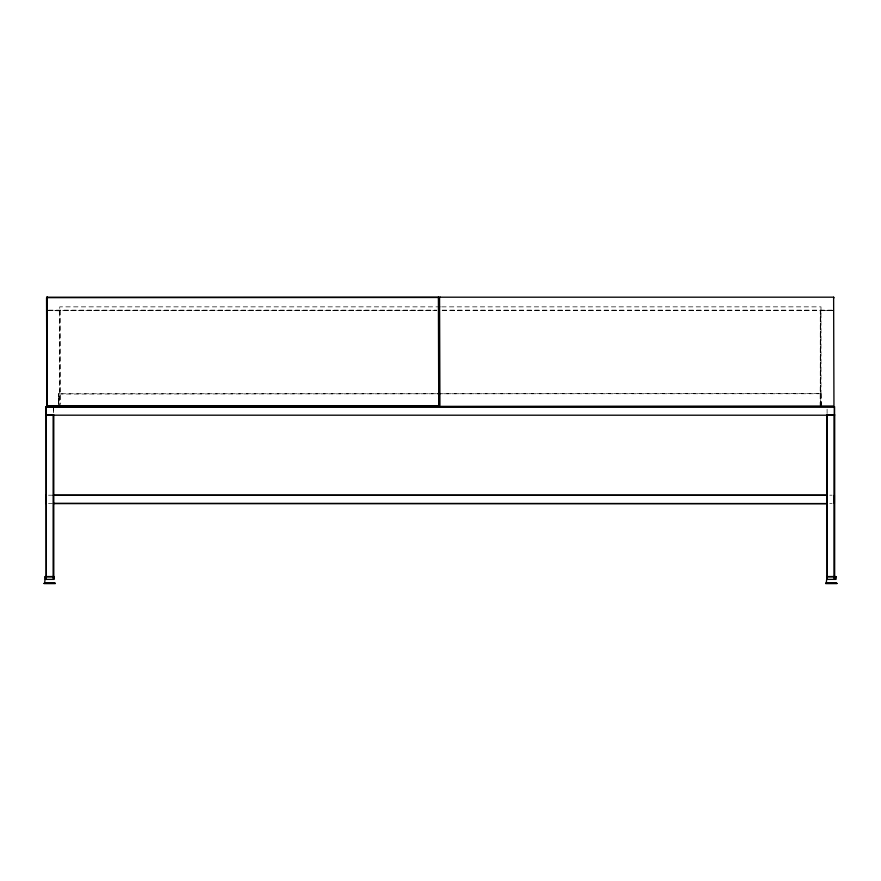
<?xml version="1.0" encoding="UTF-8"?>
<svg xmlns="http://www.w3.org/2000/svg" width="881" height="881" viewBox="0 0 881 881"><rect width="100%" height="100%" fill="white"/><g stroke="black" fill="none" stroke-linecap="round" stroke-linejoin="round"><path stroke-width="0.66" stroke-dasharray="4.41 3.3" d="M820.266 406.493L820.266 310.586L833.151 310.42M820.431 405.128L820.707 310.42L820.707 405.128M820.707 406.493L820.707 310.872M827.094 413.585L827.094 407.11M58.697 404.027L58.697 393.587L58.476 404.027M58.531 406.526L58.587 393.752L820.618 393.752M820.266 310.872L820.707 310.365L820.2 406.493M58.697 394.027L820.618 393.521L820.905 406.526M47.255 310.365L60.205 310.872M820.431 406.493L820.707 310.586M440.357 306.863L59.743 306.863L59.699 406.493M441.733 306.863L820.982 306.863L820.982 393.62M48.631 310.156L436.734 310.156M442.24 310.156L833.096 310.156M47.255 310.586L436.734 310.431M442.24 310.608L833.151 310.586M48.631 310.663L436.734 310.663M442.24 310.663L833.096 310.663M48.499 495.188L51.968 495.188M829.748 495.188L832.06 495.188M48.499 503.635L51.968 503.635M829.748 503.635L832.06 503.635M59.974 310.464L59.974 403.762M59.941 310.464L60.139 406.493M821.015 393.785L821.125 406.526M821.015 393.752L821.07 405.271M53.466 408.41L53.466 413.585L53.466 408.41"/><path stroke-width="1.32" d="M47.255 297.382L47.255 406.934L46.803 406.493M438.727 406.042L438.397 297.139L438.991 297.602L438.991 405.656L438.397 406.339M827.314 503.293L827.314 495.529M834.538 415.215L45.878 415.182L45.878 406.78L834.538 406.78L834.538 415.061M834.538 406.813L45.878 406.923L46.175 415.215M834.384 495.188L834.384 503.635M835.739 579.39L835.739 576.548L826.929 576.548L826.929 579.39L835.739 579.39L835.739 576.548M44.656 583.046L45.294 576.791M826.29 583.046L826.796 578.046M46.847 297.811L47.222 297.139L46.55 297.811L46.891 406.262M46.627 297.811L47.222 297.216L833.624 297.183L833.955 406.02L439.938 406.361L439.564 297.811L440.236 297.139M46.627 405.656L439.068 405.656M438.727 297.282L438.991 297.811M438.397 406.262L438.991 406.042M46.803 406.769L46.847 297.216M47.012 297.481L47.255 310.663M46.175 495.188L46.175 503.635M834.384 415.215L834.384 406.78M438.771 297.481L47.255 297.668M437.615 393.62L440.357 393.62M47.012 406.262L46.693 297.481M46.847 406.262L438.771 406.262M826.951 414.698L834.604 414.698L834.56 578.024M827.314 503.591L53.312 503.48L827.314 503.635M45.063 576.791L54.347 576.791M826.686 576.791L835.981 576.791M44.402 583.046L55.007 583.046M826.037 583.046L836.631 583.046M44.05 583.343L55.316 583.343M825.684 583.343L836.95 583.343M44.05 583.607L55.316 583.607M825.684 583.607L836.95 583.607M833.624 297.183L833.999 297.811M834.45 414.698L834.45 579.39M834.263 414.698L834.263 579.39M827.281 414.698L827.281 579.39M826.984 414.698L827.094 579.39M53.62 578.024L53.62 414.698L46.01 414.698L46.153 579.39M53.51 414.698L53.51 579.39M53.323 414.698L53.323 579.39M46.341 414.698L46.341 579.39M827.314 495.232L53.312 495.232L827.314 495.232M54.115 576.548L45.294 576.548L45.294 579.39L54.115 579.39L54.115 576.548"/></g></svg>
